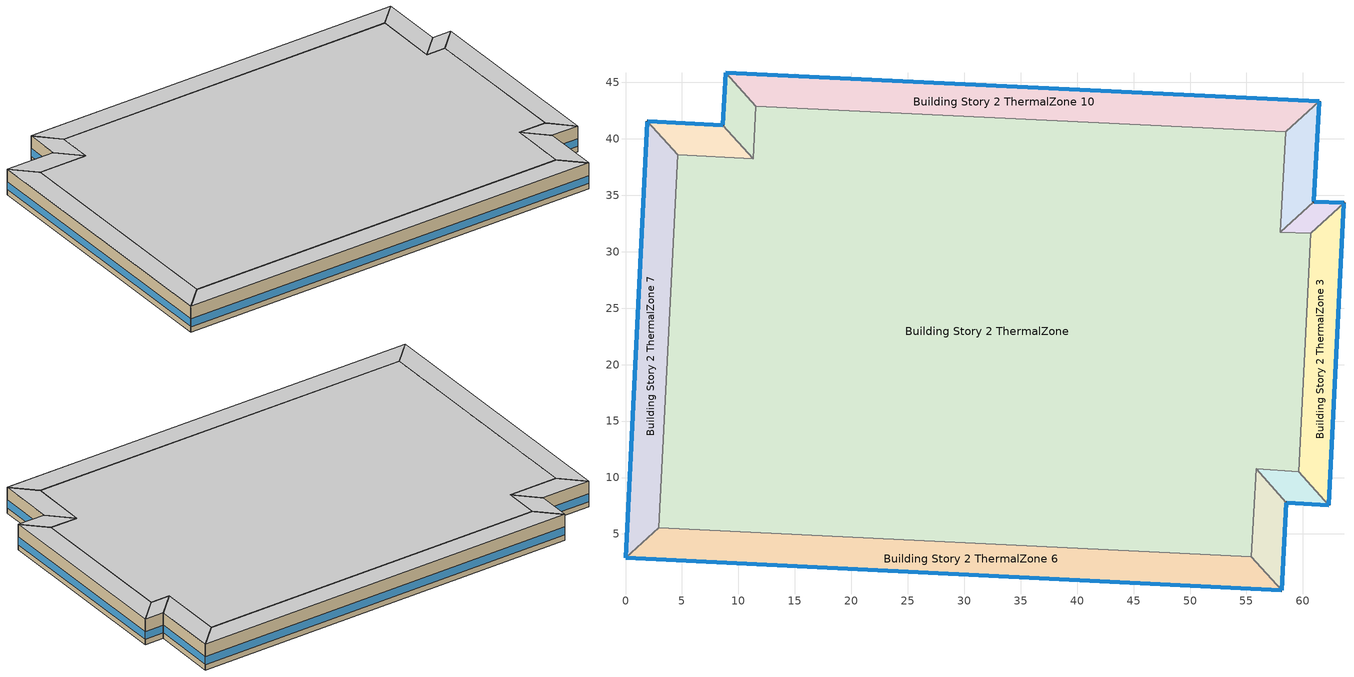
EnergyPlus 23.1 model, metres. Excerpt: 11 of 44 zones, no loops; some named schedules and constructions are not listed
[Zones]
Building Story 2 ThermalZone
 floor adiabatic (Typical Interior Ceiling): 58.49,40.64 58,31.74 60.68,31.62 59.63,10.53 55.87,10.76 55.43,2.97 2.97,5.57 4.61,38.57 11.3,38.23 11.56,42.9 z3.6
 wall adiabatic (Typical Interior Wall): 58,31.74 58.49,40.64 11.56,42.9 11.3,38.23 4.61,38.57 2.97,5.57 55.43,2.97 55.87,10.76 59.63,10.53 60.68,31.62 58,31.74 z3.6:7.2
 ceiling adiabatic (Typical Interior Floor): 11.56,42.9 11.3,38.23 4.61,38.57 2.97,5.57 55.43,2.97 55.87,10.76 59.63,10.53 60.68,31.62 58,31.74 58.49,40.64 z7.2
Building Story 2 ThermalZone 1
 floor adiabatic (Typical Interior Ceiling): 61.46,43.31 60.96,34.43 58,31.74 58.49,40.64 z3.6
 wall outside (Typical Insulated Steel Framed Exterior Wall R-12.99): 60.96,34.43 61.46,43.31 z3.6:7.2
 wall adiabatic (Typical Interior Wall): 61.46,43.31 58.49,40.64 58,31.74 60.96,34.43 z3.6:7.2
 window (U 0.55 SHGC 0.25): 60.96,34.45 61.46,43.29 z4.36:5.45
 ceiling adiabatic (Typical Interior Floor): 58.49,40.64 58,31.74 60.96,34.43 61.46,43.31 z7.2
Building Story 2 ThermalZone 10
 floor adiabatic (Typical Interior Floor): 8.88,45.87 61.46,43.31 58.49,40.64 11.56,42.9 z3.6
 wall outside (Typical Insulated Steel Framed Exterior Wall R-12.99): 61.46,43.31 8.88,45.87 z3.6:7.2
 wall adiabatic (Typical Interior Wall): 8.88,45.87 11.56,42.9 58.49,40.64 61.46,43.31 z3.6:7.2
 window (U 0.55 SHGC 0.25): 61.44,43.31 8.9,45.87 z4.36:5.44
 ceiling adiabatic (Typical Interior Ceiling): 11.56,42.9 58.49,40.64 61.46,43.31 8.88,45.87 z7.2
Building Story 2 ThermalZone 2
 floor adiabatic (Typical Interior Ceiling): 60.96,34.43 63.64,34.32 60.68,31.62 58,31.74 z3.6
 wall outside (Typical Insulated Steel Framed Exterior Wall R-12.99): 63.64,34.32 60.96,34.43 z3.6:7.2
 wall adiabatic (Typical Interior Wall): 60.96,34.43 58,31.74 60.68,31.62 63.64,34.32 z3.6:7.2
 window (U 0.55 SHGC 0.25): 63.61,34.32 60.98,34.43 z4.36:5.46
 ceiling adiabatic (Typical Interior Floor): 58,31.74 60.68,31.62 63.64,34.32 60.96,34.43 z7.2
Building Story 2 ThermalZone 3
 floor adiabatic (Typical Interior Ceiling): 63.64,34.32 62.3,7.55 59.63,10.53 60.68,31.62 z3.6
 wall outside (Typical Insulated Steel Framed Exterior Wall R-12.99): 62.3,7.55 63.64,34.32 z3.6:7.2
 wall adiabatic (Typical Interior Wall): 63.64,34.32 60.68,31.62 59.63,10.53 62.3,7.55 z3.6:7.2
 window (U 0.55 SHGC 0.25): 62.3,7.58 63.64,34.29 z4.36:5.44
 ceiling adiabatic (Typical Interior Ceiling): 60.68,31.62 59.63,10.53 62.3,7.55 63.64,34.32 z7.2
Building Story 2 ThermalZone 4
 floor adiabatic (Typical Interior Floor): 62.3,7.55 58.53,7.77 55.87,10.76 59.63,10.53 z3.6
 wall outside (Typical Insulated Steel Framed Exterior Wall R-12.99): 58.53,7.77 62.3,7.55 z3.6:7.2
 wall adiabatic (Typical Interior Wall): 62.3,7.55 59.63,10.53 55.87,10.76 58.53,7.77 z3.6:7.2
 window (U 0.55 SHGC 0.25): 58.56,7.77 62.27,7.55 z4.36:5.46
 ceiling adiabatic (Typical Interior Ceiling): 59.63,10.53 55.87,10.76 58.53,7.77 62.3,7.55 z7.2
Building Story 2 ThermalZone 5
 floor adiabatic (Typical Interior Floor): 58.53,7.77 58.11,0 55.43,2.97 55.87,10.76 z3.6
 wall outside (Typical Insulated Steel Framed Exterior Wall R-12.99): 58.11,0 58.53,7.77 z3.6:7.2
 wall adiabatic (Typical Interior Wall): 58.53,7.77 55.87,10.76 55.43,2.97 58.11,0 z3.6:7.2
 window (U 0.55 SHGC 0.25): 58.11,0.03 58.53,7.75 z4.36:5.45
 ceiling adiabatic (Typical Interior Ceiling): 55.87,10.76 55.43,2.97 58.11,0 58.53,7.77 z7.2
Building Story 2 ThermalZone 6
 floor adiabatic (Typical Interior Floor): 58.11,0 0,2.89 2.97,5.57 55.43,2.97 z3.6
 wall outside (Typical Insulated Steel Framed Exterior Wall R-12.99): 0,2.89 58.11,0 z3.6:7.2
 wall adiabatic (Typical Interior Wall): 58.11,0 55.43,2.97 2.97,5.57 0,2.89 z3.6:7.2
 window (U 0.55 SHGC 0.25): 0.03,2.89 58.09,0 z4.36:5.44
 ceiling adiabatic (Typical Interior Ceiling): 55.43,2.97 2.97,5.57 0,2.89 58.11,0 z7.2
Building Story 2 ThermalZone 7
 floor adiabatic (Typical Interior Floor): 0,2.89 1.93,41.54 4.61,38.57 2.97,5.57 z3.6
 wall outside (Typical Insulated Steel Framed Exterior Wall R-12.99): 1.93,41.54 0,2.89 z3.6:7.2
 wall adiabatic (Typical Interior Wall): 0,2.89 2.97,5.57 4.61,38.57 1.93,41.54 z3.6:7.2
 window (U 0.55 SHGC 0.25): 1.92,41.51 0,2.91 z4.36:5.44
 ceiling adiabatic (Typical Interior Ceiling): 2.97,5.57 4.61,38.57 1.93,41.54 0,2.89 z7.2
Building Story 2 ThermalZone 8
 floor adiabatic (Typical Interior Floor): 1.93,41.54 8.62,41.2 11.3,38.23 4.61,38.57 z3.6
 wall outside (Typical Insulated Steel Framed Exterior Wall R-12.99): 8.62,41.2 1.93,41.54 z3.6:7.2
 wall adiabatic (Typical Interior Wall): 1.93,41.54 4.61,38.57 11.3,38.23 8.62,41.2 z3.6:7.2
 window (U 0.55 SHGC 0.25): 8.6,41.2 1.95,41.54 z4.36:5.45
 ceiling adiabatic (Typical Interior Ceiling): 4.61,38.57 11.3,38.23 8.62,41.2 1.93,41.54 z7.2
Building Story 2 ThermalZone 9
 floor adiabatic (Typical Interior Floor): 8.62,41.2 8.88,45.87 11.56,42.9 11.3,38.23 z3.6
 wall outside (Typical Insulated Steel Framed Exterior Wall R-12.99): 8.88,45.87 8.62,41.2 z3.6:7.2
 wall adiabatic (Typical Interior Wall): 8.62,41.2 11.3,38.23 11.56,42.9 8.88,45.87 z3.6:7.2
 window (U 0.55 SHGC 0.25): 8.87,45.84 8.63,41.23 z4.36:5.45
 ceiling adiabatic (Typical Interior Ceiling): 11.3,38.23 11.56,42.9 8.88,45.87 8.62,41.2 z7.2
[Schedule:Week:Daily]
SchoolSecondary BLDG_LIGHT_MECHANICAL_SCH_2013 Week Rule - Jul5-Aug29: SchoolSecondary BLDG_LIGHT_MECHANICAL_SCH_2013 Wknd Day 1, SchoolSecondary BLDG_LIGHT_MECHANICAL_SCH_2013 Wkdy Day 1, SchoolSecondary BLDG_LIGHT_MECHANICAL_SCH_2013 Wkdy Day 1, SchoolSecondary BLDG_LIGHT_MECHANICAL_SCH_2013 Wkdy Day 1, SchoolSecondary BLDG_LIGHT_MECHANICAL_SCH_2013 Wkdy Day 1, SchoolSecondary BLDG_LIGHT_MECHANICAL_SCH_2013 Wkdy Day 1, SchoolSecondary BLDG_LIGHT_MECHANICAL_SCH_2013 Wknd Day 1, SchoolSecondary BLDG_LIGHT_MECHANICAL_SCH_2013 Default, SchoolSecondary BLDG_LIGHT_MECHANICAL_SCH_2013 Summer Design Day, SchoolSecondary BLDG_LIGHT_MECHANICAL_SCH_2013 Winter Design Day, SchoolSecondary BLDG_LIGHT_MECHANICAL_SCH_2013 Default, SchoolSecondary BLDG_LIGHT_MECHANICAL_SCH_2013 Default
SchoolSecondary BLDG_LIGHT_MECHANICAL_SCH_2013 Week Rule - Aug30-Sep5: SchoolSecondary BLDG_LIGHT_MECHANICAL_SCH_2013 Wknd Day 1, SchoolSecondary BLDG_LIGHT_MECHANICAL_SCH_2013 Wkdy Day 1, SchoolSecondary BLDG_LIGHT_MECHANICAL_SCH_2013 Wkdy Day 2, SchoolSecondary BLDG_LIGHT_MECHANICAL_SCH_2013 Wkdy Day 2, SchoolSecondary BLDG_LIGHT_MECHANICAL_SCH_2013 Wkdy Day 2, SchoolSecondary BLDG_LIGHT_MECHANICAL_SCH_2013 Wkdy Day 2, SchoolSecondary BLDG_LIGHT_MECHANICAL_SCH_2013 Default, SchoolSecondary BLDG_LIGHT_MECHANICAL_SCH_2013 Default, SchoolSecondary BLDG_LIGHT_MECHANICAL_SCH_2013 Summer Design Day, SchoolSecondary BLDG_LIGHT_MECHANICAL_SCH_2013 Winter Design Day, SchoolSecondary BLDG_LIGHT_MECHANICAL_SCH_2013 Default, SchoolSecondary BLDG_LIGHT_MECHANICAL_SCH_2013 Default
SchoolSecondary BLDG_LIGHT_MECHANICAL_SCH_2013 Week Rule - Sep6-Dec31: SchoolSecondary BLDG_LIGHT_MECHANICAL_SCH_2013 Default, SchoolSecondary BLDG_LIGHT_MECHANICAL_SCH_2013 Wkdy Day 2, SchoolSecondary BLDG_LIGHT_MECHANICAL_SCH_2013 Wkdy Day 2, SchoolSecondary BLDG_LIGHT_MECHANICAL_SCH_2013 Wkdy Day 2, SchoolSecondary BLDG_LIGHT_MECHANICAL_SCH_2013 Wkdy Day 2, SchoolSecondary BLDG_LIGHT_MECHANICAL_SCH_2013 Wkdy Day 2, SchoolSecondary BLDG_LIGHT_MECHANICAL_SCH_2013 Default, SchoolSecondary BLDG_LIGHT_MECHANICAL_SCH_2013 Default, SchoolSecondary BLDG_LIGHT_MECHANICAL_SCH_2013 Summer Design Day, SchoolSecondary BLDG_LIGHT_MECHANICAL_SCH_2013 Winter Design Day, SchoolSecondary BLDG_LIGHT_MECHANICAL_SCH_2013 Default, SchoolSecondary BLDG_LIGHT_MECHANICAL_SCH_2013 Default
SchoolSecondary BLDG_LIGHT_OFFICE_SCH_2013 Week Rule - Jan1-Jan3: SchoolSecondary BLDG_LIGHT_OFFICE_SCH_2013 Wkdy Day, SchoolSecondary BLDG_LIGHT_OFFICE_SCH_2013 Wkdy Day, SchoolSecondary BLDG_LIGHT_OFFICE_SCH_2013 Wkdy Day, SchoolSecondary BLDG_LIGHT_OFFICE_SCH_2013 Wkdy Day, SchoolSecondary BLDG_LIGHT_OFFICE_SCH_2013 Wkdy Day, SchoolSecondary BLDG_LIGHT_OFFICE_SCH_2013 Wkdy Day, SchoolSecondary BLDG_LIGHT_OFFICE_SCH_2013 Wknd Day, SchoolSecondary BLDG_LIGHT_OFFICE_SCH_2013 Default, SchoolSecondary BLDG_LIGHT_OFFICE_SCH_2013 Summer Design Day, SchoolSecondary BLDG_LIGHT_OFFICE_SCH_2013 Winter Design Day, SchoolSecondary BLDG_LIGHT_OFFICE_SCH_2013 Default, SchoolSecondary BLDG_LIGHT_OFFICE_SCH_2013 Default
SchoolSecondary BLDG_LIGHT_OFFICE_SCH_2013 Week Rule - Jan4-Jun27: SchoolSecondary BLDG_LIGHT_OFFICE_SCH_2013 Wknd Day, SchoolSecondary BLDG_LIGHT_OFFICE_SCH_2013 Wkdy Day, SchoolSecondary BLDG_LIGHT_OFFICE_SCH_2013 Wkdy Day, SchoolSecondary BLDG_LIGHT_OFFICE_SCH_2013 Wkdy Day, SchoolSecondary BLDG_LIGHT_OFFICE_SCH_2013 Wkdy Day, SchoolSecondary BLDG_LIGHT_OFFICE_SCH_2013 Wkdy Day, SchoolSecondary BLDG_LIGHT_OFFICE_SCH_2013 Wknd Day, SchoolSecondary BLDG_LIGHT_OFFICE_SCH_2013 Default, SchoolSecondary BLDG_LIGHT_OFFICE_SCH_2013 Summer Design Day, SchoolSecondary BLDG_LIGHT_OFFICE_SCH_2013 Winter Design Day, SchoolSecondary BLDG_LIGHT_OFFICE_SCH_2013 Default, SchoolSecondary BLDG_LIGHT_OFFICE_SCH_2013 Default
SchoolSecondary BLDG_LIGHT_OFFICE_SCH_2013 Week Rule - Jun28-Jul4: SchoolSecondary BLDG_LIGHT_OFFICE_SCH_2013 Wknd Day, SchoolSecondary BLDG_LIGHT_OFFICE_SCH_2013 Wkdy Day, SchoolSecondary BLDG_LIGHT_OFFICE_SCH_2013 Wkdy Day, SchoolSecondary BLDG_LIGHT_OFFICE_SCH_2013 Wkdy Day 1, SchoolSecondary BLDG_LIGHT_OFFICE_SCH_2013 Wkdy Day 1, SchoolSecondary BLDG_LIGHT_OFFICE_SCH_2013 Wkdy Day 1, SchoolSecondary BLDG_LIGHT_OFFICE_SCH_2013 Wknd Day 1, SchoolSecondary BLDG_LIGHT_OFFICE_SCH_2013 Default, SchoolSecondary BLDG_LIGHT_OFFICE_SCH_2013 Summer Design Day, SchoolSecondary BLDG_LIGHT_OFFICE_SCH_2013 Winter Design Day, SchoolSecondary BLDG_LIGHT_OFFICE_SCH_2013 Default, SchoolSecondary BLDG_LIGHT_OFFICE_SCH_2013 Default
SchoolSecondary BLDG_LIGHT_OFFICE_SCH_2013 Week Rule - Jul5-Aug29: SchoolSecondary BLDG_LIGHT_OFFICE_SCH_2013 Wknd Day 1, SchoolSecondary BLDG_LIGHT_OFFICE_SCH_2013 Wkdy Day 1, SchoolSecondary BLDG_LIGHT_OFFICE_SCH_2013 Wkdy Day 1, SchoolSecondary BLDG_LIGHT_OFFICE_SCH_2013 Wkdy Day 1, SchoolSecondary BLDG_LIGHT_OFFICE_SCH_2013 Wkdy Day 1, SchoolSecondary BLDG_LIGHT_OFFICE_SCH_2013 Wkdy Day 1, SchoolSecondary BLDG_LIGHT_OFFICE_SCH_2013 Wknd Day 1, SchoolSecondary BLDG_LIGHT_OFFICE_SCH_2013 Default, SchoolSecondary BLDG_LIGHT_OFFICE_SCH_2013 Summer Design Day, SchoolSecondary BLDG_LIGHT_OFFICE_SCH_2013 Winter Design Day, SchoolSecondary BLDG_LIGHT_OFFICE_SCH_2013 Default, SchoolSecondary BLDG_LIGHT_OFFICE_SCH_2013 Default
SchoolSecondary BLDG_LIGHT_OFFICE_SCH_2013 Week Rule - Aug30-Sep5: SchoolSecondary BLDG_LIGHT_OFFICE_SCH_2013 Wknd Day 1, SchoolSecondary BLDG_LIGHT_OFFICE_SCH_2013 Wkdy Day 1, SchoolSecondary BLDG_LIGHT_OFFICE_SCH_2013 Wkdy Day 2, SchoolSecondary BLDG_LIGHT_OFFICE_SCH_2013 Wkdy Day 2, SchoolSecondary BLDG_LIGHT_OFFICE_SCH_2013 Wkdy Day 2, SchoolSecondary BLDG_LIGHT_OFFICE_SCH_2013 Wkdy Day 2, SchoolSecondary BLDG_LIGHT_OFFICE_SCH_2013 Default, SchoolSecondary BLDG_LIGHT_OFFICE_SCH_2013 Default, SchoolSecondary BLDG_LIGHT_OFFICE_SCH_2013 Summer Design Day, SchoolSecondary BLDG_LIGHT_OFFICE_SCH_2013 Winter Design Day, SchoolSecondary BLDG_LIGHT_OFFICE_SCH_2013 Default, SchoolSecondary BLDG_LIGHT_OFFICE_SCH_2013 Default
SchoolSecondary BLDG_LIGHT_OFFICE_SCH_2013 Week Rule - Sep6-Dec31: SchoolSecondary BLDG_LIGHT_OFFICE_SCH_2013 Default, SchoolSecondary BLDG_LIGHT_OFFICE_SCH_2013 Wkdy Day 2, SchoolSecondary BLDG_LIGHT_OFFICE_SCH_2013 Wkdy Day 2, SchoolSecondary BLDG_LIGHT_OFFICE_SCH_2013 Wkdy Day 2, SchoolSecondary BLDG_LIGHT_OFFICE_SCH_2013 Wkdy Day 2, SchoolSecondary BLDG_LIGHT_OFFICE_SCH_2013 Wkdy Day 2, SchoolSecondary BLDG_LIGHT_OFFICE_SCH_2013 Default, SchoolSecondary BLDG_LIGHT_OFFICE_SCH_2013 Default, SchoolSecondary BLDG_LIGHT_OFFICE_SCH_2013 Summer Design Day, SchoolSecondary BLDG_LIGHT_OFFICE_SCH_2013 Winter Design Day, SchoolSecondary BLDG_LIGHT_OFFICE_SCH_2013 Default, SchoolSecondary BLDG_LIGHT_OFFICE_SCH_2013 Default
SchoolSecondary BLDG_LIGHT_BATH_SCH_2013 Week Rule - Jan1-Jan3: SchoolSecondary BLDG_LIGHT_BATH_SCH_2013 Wkdy Day, SchoolSecondary BLDG_LIGHT_BATH_SCH_2013 Wkdy Day, SchoolSecondary BLDG_LIGHT_BATH_SCH_2013 Wkdy Day, SchoolSecondary BLDG_LIGHT_BATH_SCH_2013 Wkdy Day, SchoolSecondary BLDG_LIGHT_BATH_SCH_2013 Wkdy Day, SchoolSecondary BLDG_LIGHT_BATH_SCH_2013 Wkdy Day, SchoolSecondary BLDG_LIGHT_BATH_SCH_2013 Wknd Day, SchoolSecondary BLDG_LIGHT_BATH_SCH_2013 Default, SchoolSecondary BLDG_LIGHT_BATH_SCH_2013 Summer Design Day, SchoolSecondary BLDG_LIGHT_BATH_SCH_2013 Winter Design Day, SchoolSecondary BLDG_LIGHT_BATH_SCH_2013 Default, SchoolSecondary BLDG_LIGHT_BATH_SCH_2013 Default
SchoolSecondary BLDG_LIGHT_BATH_SCH_2013 Week Rule - Jan4-Jun27: SchoolSecondary BLDG_LIGHT_BATH_SCH_2013 Wknd Day, SchoolSecondary BLDG_LIGHT_BATH_SCH_2013 Wkdy Day, SchoolSecondary BLDG_LIGHT_BATH_SCH_2013 Wkdy Day, SchoolSecondary BLDG_LIGHT_BATH_SCH_2013 Wkdy Day, SchoolSecondary BLDG_LIGHT_BATH_SCH_2013 Wkdy Day, SchoolSecondary BLDG_LIGHT_BATH_SCH_2013 Wkdy Day, SchoolSecondary BLDG_LIGHT_BATH_SCH_2013 Wknd Day, SchoolSecondary BLDG_LIGHT_BATH_SCH_2013 Default, SchoolSecondary BLDG_LIGHT_BATH_SCH_2013 Summer Design Day, SchoolSecondary BLDG_LIGHT_BATH_SCH_2013 Winter Design Day, SchoolSecondary BLDG_LIGHT_BATH_SCH_2013 Default, SchoolSecondary BLDG_LIGHT_BATH_SCH_2013 Default
SchoolSecondary BLDG_LIGHT_BATH_SCH_2013 Week Rule - Jun28-Jul4: SchoolSecondary BLDG_LIGHT_BATH_SCH_2013 Wknd Day, SchoolSecondary BLDG_LIGHT_BATH_SCH_2013 Wkdy Day, SchoolSecondary BLDG_LIGHT_BATH_SCH_2013 Wkdy Day, SchoolSecondary BLDG_LIGHT_BATH_SCH_2013 Wkdy Day 1, SchoolSecondary BLDG_LIGHT_BATH_SCH_2013 Wkdy Day 1, SchoolSecondary BLDG_LIGHT_BATH_SCH_2013 Wkdy Day 1, SchoolSecondary BLDG_LIGHT_BATH_SCH_2013 Wknd Day 1, SchoolSecondary BLDG_LIGHT_BATH_SCH_2013 Default, SchoolSecondary BLDG_LIGHT_BATH_SCH_2013 Summer Design Day, SchoolSecondary BLDG_LIGHT_BATH_SCH_2013 Winter Design Day, SchoolSecondary BLDG_LIGHT_BATH_SCH_2013 Default, SchoolSecondary BLDG_LIGHT_BATH_SCH_2013 Default
SchoolSecondary BLDG_LIGHT_BATH_SCH_2013 Week Rule - Jul5-Aug29: SchoolSecondary BLDG_LIGHT_BATH_SCH_2013 Wknd Day 1, SchoolSecondary BLDG_LIGHT_BATH_SCH_2013 Wkdy Day 1, SchoolSecondary BLDG_LIGHT_BATH_SCH_2013 Wkdy Day 1, SchoolSecondary BLDG_LIGHT_BATH_SCH_2013 Wkdy Day 1, SchoolSecondary BLDG_LIGHT_BATH_SCH_2013 Wkdy Day 1, SchoolSecondary BLDG_LIGHT_BATH_SCH_2013 Wkdy Day 1, SchoolSecondary BLDG_LIGHT_BATH_SCH_2013 Wknd Day 1, SchoolSecondary BLDG_LIGHT_BATH_SCH_2013 Default, SchoolSecondary BLDG_LIGHT_BATH_SCH_2013 Summer Design Day, SchoolSecondary BLDG_LIGHT_BATH_SCH_2013 Winter Design Day, SchoolSecondary BLDG_LIGHT_BATH_SCH_2013 Default, SchoolSecondary BLDG_LIGHT_BATH_SCH_2013 Default
SchoolSecondary BLDG_LIGHT_BATH_SCH_2013 Week Rule - Aug30-Sep5: SchoolSecondary BLDG_LIGHT_BATH_SCH_2013 Wknd Day 1, SchoolSecondary BLDG_LIGHT_BATH_SCH_2013 Wkdy Day 1, SchoolSecondary BLDG_LIGHT_BATH_SCH_2013 Wkdy Day 2, SchoolSecondary BLDG_LIGHT_BATH_SCH_2013 Wkdy Day 2, SchoolSecondary BLDG_LIGHT_BATH_SCH_2013 Wkdy Day 2, SchoolSecondary BLDG_LIGHT_BATH_SCH_2013 Wkdy Day 2, SchoolSecondary BLDG_LIGHT_BATH_SCH_2013 Default, SchoolSecondary BLDG_LIGHT_BATH_SCH_2013 Default, SchoolSecondary BLDG_LIGHT_BATH_SCH_2013 Summer Design Day, SchoolSecondary BLDG_LIGHT_BATH_SCH_2013 Winter Design Day, SchoolSecondary BLDG_LIGHT_BATH_SCH_2013 Default, SchoolSecondary BLDG_LIGHT_BATH_SCH_2013 Default
SchoolSecondary BLDG_LIGHT_BATH_SCH_2013 Week Rule - Sep6-Dec31: SchoolSecondary BLDG_LIGHT_BATH_SCH_2013 Default, SchoolSecondary BLDG_LIGHT_BATH_SCH_2013 Wkdy Day 2, SchoolSecondary BLDG_LIGHT_BATH_SCH_2013 Wkdy Day 2, SchoolSecondary BLDG_LIGHT_BATH_SCH_2013 Wkdy Day 2, SchoolSecondary BLDG_LIGHT_BATH_SCH_2013 Wkdy Day 2, SchoolSecondary BLDG_LIGHT_BATH_SCH_2013 Wkdy Day 2, SchoolSecondary BLDG_LIGHT_BATH_SCH_2013 Default, SchoolSecondary BLDG_LIGHT_BATH_SCH_2013 Default, SchoolSecondary BLDG_LIGHT_BATH_SCH_2013 Summer Design Day, SchoolSecondary BLDG_LIGHT_BATH_SCH_2013 Winter Design Day, SchoolSecondary BLDG_LIGHT_BATH_SCH_2013 Default, SchoolSecondary BLDG_LIGHT_BATH_SCH_2013 Default
SchoolSecondary BLDG_OCC_SCH_Auditorium Week Rule - Jan1-Jan3: SchoolSecondary BLDG_OCC_SCH_Auditorium Wkdy|SmrDsn Day, SchoolSecondary BLDG_OCC_SCH_Auditorium Wkdy|SmrDsn Day, SchoolSecondary BLDG_OCC_SCH_Auditorium Wkdy|SmrDsn Day, SchoolSecondary BLDG_OCC_SCH_Auditorium Wkdy|SmrDsn Day, SchoolSecondary BLDG_OCC_SCH_Auditorium Wkdy|SmrDsn Day, SchoolSecondary BLDG_OCC_SCH_Auditorium Wkdy|SmrDsn Day, SchoolSecondary BLDG_OCC_SCH_Auditorium Wknd Day, SchoolSecondary BLDG_OCC_SCH_Auditorium Default, SchoolSecondary BLDG_OCC_SCH_Auditorium Summer Design Day, SchoolSecondary BLDG_OCC_SCH_Auditorium Winter Design Day, SchoolSecondary BLDG_OCC_SCH_Auditorium Default, SchoolSecondary BLDG_OCC_SCH_Auditorium Default
SchoolSecondary BLDG_OCC_SCH_Auditorium Week Rule - Jan4-Jun27: SchoolSecondary BLDG_OCC_SCH_Auditorium Wknd Day, SchoolSecondary BLDG_OCC_SCH_Auditorium Wkdy|SmrDsn Day, SchoolSecondary BLDG_OCC_SCH_Auditorium Wkdy|SmrDsn Day, SchoolSecondary BLDG_OCC_SCH_Auditorium Wkdy|SmrDsn Day, SchoolSecondary BLDG_OCC_SCH_Auditorium Wkdy|SmrDsn Day, SchoolSecondary BLDG_OCC_SCH_Auditorium Wkdy|SmrDsn Day, SchoolSecondary BLDG_OCC_SCH_Auditorium Wknd Day, SchoolSecondary BLDG_OCC_SCH_Auditorium Default, SchoolSecondary BLDG_OCC_SCH_Auditorium Summer Design Day, SchoolSecondary BLDG_OCC_SCH_Auditorium Winter Design Day, SchoolSecondary BLDG_OCC_SCH_Auditorium Default, SchoolSecondary BLDG_OCC_SCH_Auditorium Default
SchoolSecondary BLDG_OCC_SCH_Auditorium Week Rule - Jun28-Jul4: SchoolSecondary BLDG_OCC_SCH_Auditorium Wknd Day, SchoolSecondary BLDG_OCC_SCH_Auditorium Wkdy|SmrDsn Day, SchoolSecondary BLDG_OCC_SCH_Auditorium Wkdy|SmrDsn Day, SchoolSecondary BLDG_OCC_SCH_Auditorium Wkdy|SmrDsn Day 1, SchoolSecondary BLDG_OCC_SCH_Auditorium Wkdy|SmrDsn Day 1, SchoolSecondary BLDG_OCC_SCH_Auditorium Wkdy|SmrDsn Day 1, SchoolSecondary BLDG_OCC_SCH_Auditorium Wknd Day 1, SchoolSecondary BLDG_OCC_SCH_Auditorium Default, SchoolSecondary BLDG_OCC_SCH_Auditorium Summer Design Day, SchoolSecondary BLDG_OCC_SCH_Auditorium Winter Design Day, SchoolSecondary BLDG_OCC_SCH_Auditorium Default, SchoolSecondary BLDG_OCC_SCH_Auditorium Default
SchoolSecondary BLDG_OCC_SCH_Auditorium Week Rule - Jul5-Aug29: SchoolSecondary BLDG_OCC_SCH_Auditorium Wknd Day 1, SchoolSecondary BLDG_OCC_SCH_Auditorium Wkdy|SmrDsn Day 1, SchoolSecondary BLDG_OCC_SCH_Auditorium Wkdy|SmrDsn Day 1, SchoolSecondary BLDG_OCC_SCH_Auditorium Wkdy|SmrDsn Day 1, SchoolSecondary BLDG_OCC_SCH_Auditorium Wkdy|SmrDsn Day 1, SchoolSecondary BLDG_OCC_SCH_Auditorium Wkdy|SmrDsn Day 1, SchoolSecondary BLDG_OCC_SCH_Auditorium Wknd Day 1, SchoolSecondary BLDG_OCC_SCH_Auditorium Default, SchoolSecondary BLDG_OCC_SCH_Auditorium Summer Design Day, SchoolSecondary BLDG_OCC_SCH_Auditorium Winter Design Day, SchoolSecondary BLDG_OCC_SCH_Auditorium Default, SchoolSecondary BLDG_OCC_SCH_Auditorium Default
SchoolSecondary BLDG_OCC_SCH_Auditorium Week Rule - Aug30-Sep5: SchoolSecondary BLDG_OCC_SCH_Auditorium Wknd Day 1, SchoolSecondary BLDG_OCC_SCH_Auditorium Wkdy|SmrDsn Day 1, SchoolSecondary BLDG_OCC_SCH_Auditorium Wkdy|SmrDsn Day 2, SchoolSecondary BLDG_OCC_SCH_Auditorium Wkdy|SmrDsn Day 2, SchoolSecondary BLDG_OCC_SCH_Auditorium Wkdy|SmrDsn Day 2, SchoolSecondary BLDG_OCC_SCH_Auditorium Wkdy|SmrDsn Day 2, SchoolSecondary BLDG_OCC_SCH_Auditorium Default, SchoolSecondary BLDG_OCC_SCH_Auditorium Default, SchoolSecondary BLDG_OCC_SCH_Auditorium Summer Design Day, SchoolSecondary BLDG_OCC_SCH_Auditorium Winter Design Day, SchoolSecondary BLDG_OCC_SCH_Auditorium Default, SchoolSecondary BLDG_OCC_SCH_Auditorium Default
SchoolSecondary BLDG_OCC_SCH_Auditorium Week Rule - Sep6-Dec31: SchoolSecondary BLDG_OCC_SCH_Auditorium Default, SchoolSecondary BLDG_OCC_SCH_Auditorium Wkdy|SmrDsn Day 2, SchoolSecondary BLDG_OCC_SCH_Auditorium Wkdy|SmrDsn Day 2, SchoolSecondary BLDG_OCC_SCH_Auditorium Wkdy|SmrDsn Day 2, SchoolSecondary BLDG_OCC_SCH_Auditorium Wkdy|SmrDsn Day 2, SchoolSecondary BLDG_OCC_SCH_Auditorium Wkdy|SmrDsn Day 2, SchoolSecondary BLDG_OCC_SCH_Auditorium Default, SchoolSecondary BLDG_OCC_SCH_Auditorium Default, SchoolSecondary BLDG_OCC_SCH_Auditorium Summer Design Day, SchoolSecondary BLDG_OCC_SCH_Auditorium Winter Design Day, SchoolSecondary BLDG_OCC_SCH_Auditorium Default, SchoolSecondary BLDG_OCC_SCH_Auditorium Default
SchoolSecondary BLDG_OCC_SCH_Cafeteria Week Rule - Jan1-Jan3: SchoolSecondary BLDG_OCC_SCH_Cafeteria Wkdy|SmrDsn Day, SchoolSecondary BLDG_OCC_SCH_Cafeteria Wkdy|SmrDsn Day, SchoolSecondary BLDG_OCC_SCH_Cafeteria Wkdy|SmrDsn Day, SchoolSecondary BLDG_OCC_SCH_Cafeteria Wkdy|SmrDsn Day, SchoolSecondary BLDG_OCC_SCH_Cafeteria Wkdy|SmrDsn Day, SchoolSecondary BLDG_OCC_SCH_Cafeteria Wkdy|SmrDsn Day, SchoolSecondary BLDG_OCC_SCH_Cafeteria Wknd Day, SchoolSecondary BLDG_OCC_SCH_Cafeteria Default, SchoolSecondary BLDG_OCC_SCH_Cafeteria Summer Design Day, SchoolSecondary BLDG_OCC_SCH_Cafeteria Winter Design Day, SchoolSecondary BLDG_OCC_SCH_Cafeteria Default, SchoolSecondary BLDG_OCC_SCH_Cafeteria Default
SchoolSecondary BLDG_OCC_SCH_Cafeteria Week Rule - Jan4-Jun27: SchoolSecondary BLDG_OCC_SCH_Cafeteria Wknd Day, SchoolSecondary BLDG_OCC_SCH_Cafeteria Wkdy|SmrDsn Day, SchoolSecondary BLDG_OCC_SCH_Cafeteria Wkdy|SmrDsn Day, SchoolSecondary BLDG_OCC_SCH_Cafeteria Wkdy|SmrDsn Day, SchoolSecondary BLDG_OCC_SCH_Cafeteria Wkdy|SmrDsn Day, SchoolSecondary BLDG_OCC_SCH_Cafeteria Wkdy|SmrDsn Day, SchoolSecondary BLDG_OCC_SCH_Cafeteria Wknd Day, SchoolSecondary BLDG_OCC_SCH_Cafeteria Default, SchoolSecondary BLDG_OCC_SCH_Cafeteria Summer Design Day, SchoolSecondary BLDG_OCC_SCH_Cafeteria Winter Design Day, SchoolSecondary BLDG_OCC_SCH_Cafeteria Default, SchoolSecondary BLDG_OCC_SCH_Cafeteria Default
SchoolSecondary BLDG_OCC_SCH_Cafeteria Week Rule - Jun28-Jul4: SchoolSecondary BLDG_OCC_SCH_Cafeteria Wknd Day, SchoolSecondary BLDG_OCC_SCH_Cafeteria Wkdy|SmrDsn Day, SchoolSecondary BLDG_OCC_SCH_Cafeteria Wkdy|SmrDsn Day, SchoolSecondary BLDG_OCC_SCH_Cafeteria Wkdy|SmrDsn Day 1, SchoolSecondary BLDG_OCC_SCH_Cafeteria Wkdy|SmrDsn Day 1, SchoolSecondary BLDG_OCC_SCH_Cafeteria Wkdy|SmrDsn Day 1, SchoolSecondary BLDG_OCC_SCH_Cafeteria Wknd Day 1, SchoolSecondary BLDG_OCC_SCH_Cafeteria Default, SchoolSecondary BLDG_OCC_SCH_Cafeteria Summer Design Day, SchoolSecondary BLDG_OCC_SCH_Cafeteria Winter Design Day, SchoolSecondary BLDG_OCC_SCH_Cafeteria Default, SchoolSecondary BLDG_OCC_SCH_Cafeteria Default
SchoolSecondary BLDG_OCC_SCH_Cafeteria Week Rule - Jul5-Aug29: SchoolSecondary BLDG_OCC_SCH_Cafeteria Wknd Day 1, SchoolSecondary BLDG_OCC_SCH_Cafeteria Wkdy|SmrDsn Day 1, SchoolSecondary BLDG_OCC_SCH_Cafeteria Wkdy|SmrDsn Day 1, SchoolSecondary BLDG_OCC_SCH_Cafeteria Wkdy|SmrDsn Day 1, SchoolSecondary BLDG_OCC_SCH_Cafeteria Wkdy|SmrDsn Day 1, SchoolSecondary BLDG_OCC_SCH_Cafeteria Wkdy|SmrDsn Day 1, SchoolSecondary BLDG_OCC_SCH_Cafeteria Wknd Day 1, SchoolSecondary BLDG_OCC_SCH_Cafeteria Default, SchoolSecondary BLDG_OCC_SCH_Cafeteria Summer Design Day, SchoolSecondary BLDG_OCC_SCH_Cafeteria Winter Design Day, SchoolSecondary BLDG_OCC_SCH_Cafeteria Default, SchoolSecondary BLDG_OCC_SCH_Cafeteria Default
SchoolSecondary BLDG_OCC_SCH_Cafeteria Week Rule - Aug30-Sep5: SchoolSecondary BLDG_OCC_SCH_Cafeteria Wknd Day 1, SchoolSecondary BLDG_OCC_SCH_Cafeteria Wkdy|SmrDsn Day 1, SchoolSecondary BLDG_OCC_SCH_Cafeteria Wkdy|SmrDsn Day 2, SchoolSecondary BLDG_OCC_SCH_Cafeteria Wkdy|SmrDsn Day 2, SchoolSecondary BLDG_OCC_SCH_Cafeteria Wkdy|SmrDsn Day 2, SchoolSecondary BLDG_OCC_SCH_Cafeteria Wkdy|SmrDsn Day 2, SchoolSecondary BLDG_OCC_SCH_Cafeteria Default, SchoolSecondary BLDG_OCC_SCH_Cafeteria Default, SchoolSecondary BLDG_OCC_SCH_Cafeteria Summer Design Day, SchoolSecondary BLDG_OCC_SCH_Cafeteria Winter Design Day, SchoolSecondary BLDG_OCC_SCH_Cafeteria Default, SchoolSecondary BLDG_OCC_SCH_Cafeteria Default
SchoolSecondary BLDG_OCC_SCH_Cafeteria Week Rule - Sep6-Dec31: SchoolSecondary BLDG_OCC_SCH_Cafeteria Default, SchoolSecondary BLDG_OCC_SCH_Cafeteria Wkdy|SmrDsn Day 2, SchoolSecondary BLDG_OCC_SCH_Cafeteria Wkdy|SmrDsn Day 2, SchoolSecondary BLDG_OCC_SCH_Cafeteria Wkdy|SmrDsn Day 2, SchoolSecondary BLDG_OCC_SCH_Cafeteria Wkdy|SmrDsn Day 2, SchoolSecondary BLDG_OCC_SCH_Cafeteria Wkdy|SmrDsn Day 2, SchoolSecondary BLDG_OCC_SCH_Cafeteria Default, SchoolSecondary BLDG_OCC_SCH_Cafeteria Default, SchoolSecondary BLDG_OCC_SCH_Cafeteria Summer Design Day, SchoolSecondary BLDG_OCC_SCH_Cafeteria Winter Design Day, SchoolSecondary BLDG_OCC_SCH_Cafeteria Default, SchoolSecondary BLDG_OCC_SCH_Cafeteria Default
SchoolSecondary BLDG_OCC_SCH_Extend Week Rule - Jan1-Jan3: SchoolSecondary BLDG_OCC_SCH_Extend Wkdy|SmrDsn Day, SchoolSecondary BLDG_OCC_SCH_Extend Wkdy|SmrDsn Day, SchoolSecondary BLDG_OCC_SCH_Extend Wkdy|SmrDsn Day, SchoolSecondary BLDG_OCC_SCH_Extend Wkdy|SmrDsn Day, SchoolSecondary BLDG_OCC_SCH_Extend Wkdy|SmrDsn Day, SchoolSecondary BLDG_OCC_SCH_Extend Wkdy|SmrDsn Day, SchoolSecondary BLDG_OCC_SCH_Extend Wknd Day, SchoolSecondary BLDG_OCC_SCH_Extend Default, SchoolSecondary BLDG_OCC_SCH_Extend Summer Design Day, SchoolSecondary BLDG_OCC_SCH_Extend Winter Design Day, SchoolSecondary BLDG_OCC_SCH_Extend Default, SchoolSecondary BLDG_OCC_SCH_Extend Default
SchoolSecondary BLDG_OCC_SCH_Extend Week Rule - Jan4-Jun27: SchoolSecondary BLDG_OCC_SCH_Extend Wknd Day, SchoolSecondary BLDG_OCC_SCH_Extend Wkdy|SmrDsn Day, SchoolSecondary BLDG_OCC_SCH_Extend Wkdy|SmrDsn Day, SchoolSecondary BLDG_OCC_SCH_Extend Wkdy|SmrDsn Day, SchoolSecondary BLDG_OCC_SCH_Extend Wkdy|SmrDsn Day, SchoolSecondary BLDG_OCC_SCH_Extend Wkdy|SmrDsn Day, SchoolSecondary BLDG_OCC_SCH_Extend Wknd Day, SchoolSecondary BLDG_OCC_SCH_Extend Default, SchoolSecondary BLDG_OCC_SCH_Extend Summer Design Day, SchoolSecondary BLDG_OCC_SCH_Extend Winter Design Day, SchoolSecondary BLDG_OCC_SCH_Extend Default, SchoolSecondary BLDG_OCC_SCH_Extend Default
SchoolSecondary BLDG_OCC_SCH_Extend Week Rule - Jun28-Jul4: SchoolSecondary BLDG_OCC_SCH_Extend Wknd Day, SchoolSecondary BLDG_OCC_SCH_Extend Wkdy|SmrDsn Day, SchoolSecondary BLDG_OCC_SCH_Extend Wkdy|SmrDsn Day, SchoolSecondary BLDG_OCC_SCH_Extend Wkdy|SmrDsn Day 1, SchoolSecondary BLDG_OCC_SCH_Extend Wkdy|SmrDsn Day 1, SchoolSecondary BLDG_OCC_SCH_Extend Wkdy|SmrDsn Day 1, SchoolSecondary BLDG_OCC_SCH_Extend Wknd Day 1, SchoolSecondary BLDG_OCC_SCH_Extend Default, SchoolSecondary BLDG_OCC_SCH_Extend Summer Design Day, SchoolSecondary BLDG_OCC_SCH_Extend Winter Design Day, SchoolSecondary BLDG_OCC_SCH_Extend Default, SchoolSecondary BLDG_OCC_SCH_Extend Default
SchoolSecondary BLDG_OCC_SCH_Extend Week Rule - Jul5-Aug29: SchoolSecondary BLDG_OCC_SCH_Extend Wknd Day 1, SchoolSecondary BLDG_OCC_SCH_Extend Wkdy|SmrDsn Day 1, SchoolSecondary BLDG_OCC_SCH_Extend Wkdy|SmrDsn Day 1, SchoolSecondary BLDG_OCC_SCH_Extend Wkdy|SmrDsn Day 1, SchoolSecondary BLDG_OCC_SCH_Extend Wkdy|SmrDsn Day 1, SchoolSecondary BLDG_OCC_SCH_Extend Wkdy|SmrDsn Day 1, SchoolSecondary BLDG_OCC_SCH_Extend Wknd Day 1, SchoolSecondary BLDG_OCC_SCH_Extend Default, SchoolSecondary BLDG_OCC_SCH_Extend Summer Design Day, SchoolSecondary BLDG_OCC_SCH_Extend Winter Design Day, SchoolSecondary BLDG_OCC_SCH_Extend Default, SchoolSecondary BLDG_OCC_SCH_Extend Default
SchoolSecondary BLDG_OCC_SCH_Extend Week Rule - Aug30-Sep5: SchoolSecondary BLDG_OCC_SCH_Extend Wknd Day 1, SchoolSecondary BLDG_OCC_SCH_Extend Wkdy|SmrDsn Day 1, SchoolSecondary BLDG_OCC_SCH_Extend Wkdy|SmrDsn Day 2, SchoolSecondary BLDG_OCC_SCH_Extend Wkdy|SmrDsn Day 2, SchoolSecondary BLDG_OCC_SCH_Extend Wkdy|SmrDsn Day 2, SchoolSecondary BLDG_OCC_SCH_Extend Wkdy|SmrDsn Day 2, SchoolSecondary BLDG_OCC_SCH_Extend Default, SchoolSecondary BLDG_OCC_SCH_Extend Default, SchoolSecondary BLDG_OCC_SCH_Extend Summer Design Day, SchoolSecondary BLDG_OCC_SCH_Extend Winter Design Day, SchoolSecondary BLDG_OCC_SCH_Extend Default, SchoolSecondary BLDG_OCC_SCH_Extend Default
SchoolSecondary BLDG_OCC_SCH_Extend Week Rule - Sep6-Dec31: SchoolSecondary BLDG_OCC_SCH_Extend Default, SchoolSecondary BLDG_OCC_SCH_Extend Wkdy|SmrDsn Day 2, SchoolSecondary BLDG_OCC_SCH_Extend Wkdy|SmrDsn Day 2, SchoolSecondary BLDG_OCC_SCH_Extend Wkdy|SmrDsn Day 2, SchoolSecondary BLDG_OCC_SCH_Extend Wkdy|SmrDsn Day 2, SchoolSecondary BLDG_OCC_SCH_Extend Wkdy|SmrDsn Day 2, SchoolSecondary BLDG_OCC_SCH_Extend Default, SchoolSecondary BLDG_OCC_SCH_Extend Default, SchoolSecondary BLDG_OCC_SCH_Extend Summer Design Day, SchoolSecondary BLDG_OCC_SCH_Extend Winter Design Day, SchoolSecondary BLDG_OCC_SCH_Extend Default, SchoolSecondary BLDG_OCC_SCH_Extend Default
SchoolSecondary BLDG_OCC_SCH_Gym Week Rule - Jan1-Jan3: SchoolSecondary BLDG_OCC_SCH_Gym Wkdy|SmrDsn Day, SchoolSecondary BLDG_OCC_SCH_Gym Wkdy|SmrDsn Day, SchoolSecondary BLDG_OCC_SCH_Gym Wkdy|SmrDsn Day, SchoolSecondary BLDG_OCC_SCH_Gym Wkdy|SmrDsn Day, SchoolSecondary BLDG_OCC_SCH_Gym Wkdy|SmrDsn Day, SchoolSecondary BLDG_OCC_SCH_Gym Wkdy|SmrDsn Day, SchoolSecondary BLDG_OCC_SCH_Gym Wknd Day, SchoolSecondary BLDG_OCC_SCH_Gym Default, SchoolSecondary BLDG_OCC_SCH_Gym Summer Design Day, SchoolSecondary BLDG_OCC_SCH_Gym Winter Design Day, SchoolSecondary BLDG_OCC_SCH_Gym Default, SchoolSecondary BLDG_OCC_SCH_Gym Default
SchoolSecondary BLDG_OCC_SCH_Gym Week Rule - Jan4-Jun27: SchoolSecondary BLDG_OCC_SCH_Gym Wknd Day, SchoolSecondary BLDG_OCC_SCH_Gym Wkdy|SmrDsn Day, SchoolSecondary BLDG_OCC_SCH_Gym Wkdy|SmrDsn Day, SchoolSecondary BLDG_OCC_SCH_Gym Wkdy|SmrDsn Day, SchoolSecondary BLDG_OCC_SCH_Gym Wkdy|SmrDsn Day, SchoolSecondary BLDG_OCC_SCH_Gym Wkdy|SmrDsn Day, SchoolSecondary BLDG_OCC_SCH_Gym Wknd Day, SchoolSecondary BLDG_OCC_SCH_Gym Default, SchoolSecondary BLDG_OCC_SCH_Gym Summer Design Day, SchoolSecondary BLDG_OCC_SCH_Gym Winter Design Day, SchoolSecondary BLDG_OCC_SCH_Gym Default, SchoolSecondary BLDG_OCC_SCH_Gym Default
SchoolSecondary BLDG_OCC_SCH_Gym Week Rule - Jun28-Jul4: SchoolSecondary BLDG_OCC_SCH_Gym Wknd Day, SchoolSecondary BLDG_OCC_SCH_Gym Wkdy|SmrDsn Day, SchoolSecondary BLDG_OCC_SCH_Gym Wkdy|SmrDsn Day, SchoolSecondary BLDG_OCC_SCH_Gym Wkdy|SmrDsn Day 1, SchoolSecondary BLDG_OCC_SCH_Gym Wkdy|SmrDsn Day 1, SchoolSecondary BLDG_OCC_SCH_Gym Wkdy|SmrDsn Day 1, SchoolSecondary BLDG_OCC_SCH_Gym Wknd Day 1, SchoolSecondary BLDG_OCC_SCH_Gym Default, SchoolSecondary BLDG_OCC_SCH_Gym Summer Design Day, SchoolSecondary BLDG_OCC_SCH_Gym Winter Design Day, SchoolSecondary BLDG_OCC_SCH_Gym Default, SchoolSecondary BLDG_OCC_SCH_Gym Default
SchoolSecondary BLDG_OCC_SCH_Gym Week Rule - Jul5-Aug29: SchoolSecondary BLDG_OCC_SCH_Gym Wknd Day 1, SchoolSecondary BLDG_OCC_SCH_Gym Wkdy|SmrDsn Day 1, SchoolSecondary BLDG_OCC_SCH_Gym Wkdy|SmrDsn Day 1, SchoolSecondary BLDG_OCC_SCH_Gym Wkdy|SmrDsn Day 1, SchoolSecondary BLDG_OCC_SCH_Gym Wkdy|SmrDsn Day 1, SchoolSecondary BLDG_OCC_SCH_Gym Wkdy|SmrDsn Day 1, SchoolSecondary BLDG_OCC_SCH_Gym Wknd Day 1, SchoolSecondary BLDG_OCC_SCH_Gym Default, SchoolSecondary BLDG_OCC_SCH_Gym Summer Design Day, SchoolSecondary BLDG_OCC_SCH_Gym Winter Design Day, SchoolSecondary BLDG_OCC_SCH_Gym Default, SchoolSecondary BLDG_OCC_SCH_Gym Default
SchoolSecondary BLDG_OCC_SCH_Gym Week Rule - Aug30-Sep5: SchoolSecondary BLDG_OCC_SCH_Gym Wknd Day 1, SchoolSecondary BLDG_OCC_SCH_Gym Wkdy|SmrDsn Day 1, SchoolSecondary BLDG_OCC_SCH_Gym Wkdy|SmrDsn Day 2, SchoolSecondary BLDG_OCC_SCH_Gym Wkdy|SmrDsn Day 2, SchoolSecondary BLDG_OCC_SCH_Gym Wkdy|SmrDsn Day 2, SchoolSecondary BLDG_OCC_SCH_Gym Wkdy|SmrDsn Day 2, SchoolSecondary BLDG_OCC_SCH_Gym Default, SchoolSecondary BLDG_OCC_SCH_Gym Default, SchoolSecondary BLDG_OCC_SCH_Gym Summer Design Day, SchoolSecondary BLDG_OCC_SCH_Gym Winter Design Day, SchoolSecondary BLDG_OCC_SCH_Gym Default, SchoolSecondary BLDG_OCC_SCH_Gym Default
SchoolSecondary BLDG_OCC_SCH_Gym Week Rule - Sep6-Dec31: SchoolSecondary BLDG_OCC_SCH_Gym Default, SchoolSecondary BLDG_OCC_SCH_Gym Wkdy|SmrDsn Day 2, SchoolSecondary BLDG_OCC_SCH_Gym Wkdy|SmrDsn Day 2, SchoolSecondary BLDG_OCC_SCH_Gym Wkdy|SmrDsn Day 2, SchoolSecondary BLDG_OCC_SCH_Gym Wkdy|SmrDsn Day 2, SchoolSecondary BLDG_OCC_SCH_Gym Wkdy|SmrDsn Day 2, SchoolSecondary BLDG_OCC_SCH_Gym Default, SchoolSecondary BLDG_OCC_SCH_Gym Default, SchoolSecondary BLDG_OCC_SCH_Gym Summer Design Day, SchoolSecondary BLDG_OCC_SCH_Gym Winter Design Day, SchoolSecondary BLDG_OCC_SCH_Gym Default, SchoolSecondary BLDG_OCC_SCH_Gym Default
SchoolSecondary BLDG_OCC_SCH_Offices Week Rule - Jan1-Jan3: SchoolSecondary BLDG_OCC_SCH_Offices Wkdy|SmrDsn Day, SchoolSecondary BLDG_OCC_SCH_Offices Wkdy|SmrDsn Day, SchoolSecondary BLDG_OCC_SCH_Offices Wkdy|SmrDsn Day, SchoolSecondary BLDG_OCC_SCH_Offices Wkdy|SmrDsn Day, SchoolSecondary BLDG_OCC_SCH_Offices Wkdy|SmrDsn Day, SchoolSecondary BLDG_OCC_SCH_Offices Wkdy|SmrDsn Day, SchoolSecondary BLDG_OCC_SCH_Offices Wknd Day, SchoolSecondary BLDG_OCC_SCH_Offices Default, SchoolSecondary BLDG_OCC_SCH_Offices Summer Design Day, SchoolSecondary BLDG_OCC_SCH_Offices Winter Design Day, SchoolSecondary BLDG_OCC_SCH_Offices Default, SchoolSecondary BLDG_OCC_SCH_Offices Default
SchoolSecondary BLDG_OCC_SCH_Offices Week Rule - Jan4-Jun27: SchoolSecondary BLDG_OCC_SCH_Offices Wknd Day, SchoolSecondary BLDG_OCC_SCH_Offices Wkdy|SmrDsn Day, SchoolSecondary BLDG_OCC_SCH_Offices Wkdy|SmrDsn Day, SchoolSecondary BLDG_OCC_SCH_Offices Wkdy|SmrDsn Day, SchoolSecondary BLDG_OCC_SCH_Offices Wkdy|SmrDsn Day, SchoolSecondary BLDG_OCC_SCH_Offices Wkdy|SmrDsn Day, SchoolSecondary BLDG_OCC_SCH_Offices Wknd Day, SchoolSecondary BLDG_OCC_SCH_Offices Default, SchoolSecondary BLDG_OCC_SCH_Offices Summer Design Day, SchoolSecondary BLDG_OCC_SCH_Offices Winter Design Day, SchoolSecondary BLDG_OCC_SCH_Offices Default, SchoolSecondary BLDG_OCC_SCH_Offices Default
SchoolSecondary BLDG_OCC_SCH_Offices Week Rule - Jun28-Jul4: SchoolSecondary BLDG_OCC_SCH_Offices Wknd Day, SchoolSecondary BLDG_OCC_SCH_Offices Wkdy|SmrDsn Day, SchoolSecondary BLDG_OCC_SCH_Offices Wkdy|SmrDsn Day, SchoolSecondary BLDG_OCC_SCH_Offices Wkdy|SmrDsn Day 1, SchoolSecondary BLDG_OCC_SCH_Offices Wkdy|SmrDsn Day 1, SchoolSecondary BLDG_OCC_SCH_Offices Wkdy|SmrDsn Day 1, SchoolSecondary BLDG_OCC_SCH_Offices Wknd Day 1, SchoolSecondary BLDG_OCC_SCH_Offices Default, SchoolSecondary BLDG_OCC_SCH_Offices Summer Design Day, SchoolSecondary BLDG_OCC_SCH_Offices Winter Design Day, SchoolSecondary BLDG_OCC_SCH_Offices Default, SchoolSecondary BLDG_OCC_SCH_Offices Default
SchoolSecondary BLDG_OCC_SCH_Offices Week Rule - Jul5-Aug29: SchoolSecondary BLDG_OCC_SCH_Offices Wknd Day 1, SchoolSecondary BLDG_OCC_SCH_Offices Wkdy|SmrDsn Day 1, SchoolSecondary BLDG_OCC_SCH_Offices Wkdy|SmrDsn Day 1, SchoolSecondary BLDG_OCC_SCH_Offices Wkdy|SmrDsn Day 1, SchoolSecondary BLDG_OCC_SCH_Offices Wkdy|SmrDsn Day 1, SchoolSecondary BLDG_OCC_SCH_Offices Wkdy|SmrDsn Day 1, SchoolSecondary BLDG_OCC_SCH_Offices Wknd Day 1, SchoolSecondary BLDG_OCC_SCH_Offices Default, SchoolSecondary BLDG_OCC_SCH_Offices Summer Design Day, SchoolSecondary BLDG_OCC_SCH_Offices Winter Design Day, SchoolSecondary BLDG_OCC_SCH_Offices Default, SchoolSecondary BLDG_OCC_SCH_Offices Default
SchoolSecondary BLDG_OCC_SCH_Offices Week Rule - Aug30-Sep5: SchoolSecondary BLDG_OCC_SCH_Offices Wknd Day 1, SchoolSecondary BLDG_OCC_SCH_Offices Wkdy|SmrDsn Day 1, SchoolSecondary BLDG_OCC_SCH_Offices Wkdy|SmrDsn Day 2, SchoolSecondary BLDG_OCC_SCH_Offices Wkdy|SmrDsn Day 2, SchoolSecondary BLDG_OCC_SCH_Offices Wkdy|SmrDsn Day 2, SchoolSecondary BLDG_OCC_SCH_Offices Wkdy|SmrDsn Day 2, SchoolSecondary BLDG_OCC_SCH_Offices Default, SchoolSecondary BLDG_OCC_SCH_Offices Default, SchoolSecondary BLDG_OCC_SCH_Offices Summer Design Day, SchoolSecondary BLDG_OCC_SCH_Offices Winter Design Day, SchoolSecondary BLDG_OCC_SCH_Offices Default, SchoolSecondary BLDG_OCC_SCH_Offices Default
SchoolSecondary BLDG_OCC_SCH_Offices Week Rule - Sep6-Dec31: SchoolSecondary BLDG_OCC_SCH_Offices Default, SchoolSecondary BLDG_OCC_SCH_Offices Wkdy|SmrDsn Day 2, SchoolSecondary BLDG_OCC_SCH_Offices Wkdy|SmrDsn Day 2, SchoolSecondary BLDG_OCC_SCH_Offices Wkdy|SmrDsn Day 2, SchoolSecondary BLDG_OCC_SCH_Offices Wkdy|SmrDsn Day 2, SchoolSecondary BLDG_OCC_SCH_Offices Wkdy|SmrDsn Day 2, SchoolSecondary BLDG_OCC_SCH_Offices Default, SchoolSecondary BLDG_OCC_SCH_Offices Default, SchoolSecondary BLDG_OCC_SCH_Offices Summer Design Day, SchoolSecondary BLDG_OCC_SCH_Offices Winter Design Day, SchoolSecondary BLDG_OCC_SCH_Offices Default, SchoolSecondary BLDG_OCC_SCH_Offices Default
Elevator Schedule 3 Week Rule - Jan1-Jan3: 75 space(s) Occ Sch Thursday 19, 75 space(s) Occ Sch Thursday 19, 75 space(s) Occ Sch Thursday 19, 75 space(s) Occ Sch Thursday 19, 75 space(s) Occ Sch Thursday 19, 75 space(s) Occ Sch Friday 19, 75 space(s) Occ Sch Saturday 3, 75 space(s) Occ Sch Default 3, 75 space(s) Occ Sch Summer Design Day 3, 75 space(s) Occ Sch Winter Design Day 3, 75 space(s) Occ Sch Default 3, 75 space(s) Occ Sch Default 3
Elevator Schedule 3 Week Rule - Jan4-Jun13: 75 space(s) Occ Sch Sunday 3, 75 space(s) Occ Sch Default 3, 75 space(s) Occ Sch Tuesday 19, 75 space(s) Occ Sch Wednesday 19, 75 space(s) Occ Sch Thursday 19, 75 space(s) Occ Sch Friday 19, 75 space(s) Occ Sch Saturday 3, 75 space(s) Occ Sch Default 3, 75 space(s) Occ Sch Summer Design Day 3, 75 space(s) Occ Sch Winter Design Day 3, 75 space(s) Occ Sch Default 3, 75 space(s) Occ Sch Default 3
Elevator Schedule 3 Week Rule - Jun14-Jun20: 75 space(s) Occ Sch Sunday 3, 75 space(s) Occ Sch Default 3, 75 space(s) Occ Sch Tuesday 18, 75 space(s) Occ Sch Wednesday 18, 75 space(s) Occ Sch Thursday 18, 75 space(s) Occ Sch Friday 18, 75 space(s) Occ Sch Saturday 3, 75 space(s) Occ Sch Default 3, 75 space(s) Occ Sch Summer Design Day 3, 75 space(s) Occ Sch Winter Design Day 3, 75 space(s) Occ Sch Default 3, 75 space(s) Occ Sch Default 3
Elevator Schedule 3 Week Rule - Jun21-Jun27: 75 space(s) Occ Sch Sunday 3, 75 space(s) Occ Sch Monday 16, 75 space(s) Occ Sch Tuesday 18, 75 space(s) Occ Sch Wednesday 18, 75 space(s) Occ Sch Thursday 18, 75 space(s) Occ Sch Friday 18, 75 space(s) Occ Sch Saturday 3, 75 space(s) Occ Sch Default 3, 75 space(s) Occ Sch Summer Design Day 3, 75 space(s) Occ Sch Winter Design Day 3, 75 space(s) Occ Sch Default 3, 75 space(s) Occ Sch Default 3
Elevator Schedule 3 Week Rule - Jun28-Jul4: 75 space(s) Occ Sch Sunday 3, 75 space(s) Occ Sch Monday 16, 75 space(s) Occ Sch Tuesday 18, 75 space(s) Occ Sch Wednesday 17, 75 space(s) Occ Sch Thursday 17, 75 space(s) Occ Sch Friday 17, 75 space(s) Occ Sch Saturday 3, 75 space(s) Occ Sch Default 3, 75 space(s) Occ Sch Summer Design Day 3, 75 space(s) Occ Sch Winter Design Day 3, 75 space(s) Occ Sch Default 3, 75 space(s) Occ Sch Default 3
Elevator Schedule 3 Week Rule - Jul5-Aug29: 75 space(s) Occ Sch Sunday 3, 75 space(s) Occ Sch Monday 15, 75 space(s) Occ Sch Tuesday 17, 75 space(s) Occ Sch Wednesday 17, 75 space(s) Occ Sch Thursday 17, 75 space(s) Occ Sch Friday 17, 75 space(s) Occ Sch Saturday 3, 75 space(s) Occ Sch Default 3, 75 space(s) Occ Sch Summer Design Day 3, 75 space(s) Occ Sch Winter Design Day 3, 75 space(s) Occ Sch Default 3, 75 space(s) Occ Sch Default 3
Elevator Schedule 3 Week Rule - Aug30-Sep5: 75 space(s) Occ Sch Sunday 3, 75 space(s) Occ Sch Monday 15, 75 space(s) Occ Sch Tuesday 16, 75 space(s) Occ Sch Wednesday 16, 75 space(s) Occ Sch Thursday 16, 75 space(s) Occ Sch Friday 16, 75 space(s) Occ Sch Saturday 3, 75 space(s) Occ Sch Default 3, 75 space(s) Occ Sch Summer Design Day 3, 75 space(s) Occ Sch Winter Design Day 3, 75 space(s) Occ Sch Default 3, 75 space(s) Occ Sch Default 3
Elevator Schedule 3 Week Rule - Sep6-Sep12: 75 space(s) Occ Sch Sunday 3, 75 space(s) Occ Sch Monday 14, 75 space(s) Occ Sch Tuesday 16, 75 space(s) Occ Sch Wednesday 16, 75 space(s) Occ Sch Thursday 16, 75 space(s) Occ Sch Friday 16, 75 space(s) Occ Sch Saturday 3, 75 space(s) Occ Sch Default 3, 75 space(s) Occ Sch Summer Design Day 3, 75 space(s) Occ Sch Winter Design Day 3, 75 space(s) Occ Sch Default 3, 75 space(s) Occ Sch Default 3
Elevator Schedule 3 Week Rule - Sep13-Sep19: 75 space(s) Occ Sch Sunday 3, 75 space(s) Occ Sch Monday 14, 75 space(s) Occ Sch Tuesday 16, 75 space(s) Occ Sch Wednesday 15, 75 space(s) Occ Sch Thursday 15, 75 space(s) Occ Sch Friday 15, 75 space(s) Occ Sch Saturday 3, 75 space(s) Occ Sch Default 3, 75 space(s) Occ Sch Summer Design Day 3, 75 space(s) Occ Sch Winter Design Day 3, 75 space(s) Occ Sch Default 3, 75 space(s) Occ Sch Default 3
Elevator Schedule 3 Week Rule - Sep20-Dec31: 75 space(s) Occ Sch Sunday 3, 75 space(s) Occ Sch Monday 13, 75 space(s) Occ Sch Tuesday 15, 75 space(s) Occ Sch Wednesday 15, 75 space(s) Occ Sch Thursday 15, 75 space(s) Occ Sch Friday 15, 75 space(s) Occ Sch Saturday 3, 75 space(s) Occ Sch Default 3, 75 space(s) Occ Sch Summer Design Day 3, 75 space(s) Occ Sch Winter Design Day 3, 75 space(s) Occ Sch Default 3, 75 space(s) Occ Sch Default 3
Elevator Schedule 1 Week Rule - Jan1-Jan3: 75 space(s) Occ Sch Thursday 9, 75 space(s) Occ Sch Thursday 9, 75 space(s) Occ Sch Thursday 9, 75 space(s) Occ Sch Thursday 9, 75 space(s) Occ Sch Thursday 9, 75 space(s) Occ Sch Friday 9, 75 space(s) Occ Sch Saturday 1, 75 space(s) Occ Sch Default 1, 75 space(s) Occ Sch Summer Design Day 1, 75 space(s) Occ Sch Winter Design Day 1, 75 space(s) Occ Sch Default 1, 75 space(s) Occ Sch Default 1
Elevator Schedule 1 Week Rule - Jan4-Jun13: 75 space(s) Occ Sch Sunday 1, 75 space(s) Occ Sch Default 1, 75 space(s) Occ Sch Tuesday 9, 75 space(s) Occ Sch Wednesday 9, 75 space(s) Occ Sch Thursday 9, 75 space(s) Occ Sch Friday 9, 75 space(s) Occ Sch Saturday 1, 75 space(s) Occ Sch Default 1, 75 space(s) Occ Sch Summer Design Day 1, 75 space(s) Occ Sch Winter Design Day 1, 75 space(s) Occ Sch Default 1, 75 space(s) Occ Sch Default 1
Elevator Schedule 1 Week Rule - Jun14-Jun20: 75 space(s) Occ Sch Sunday 1, 75 space(s) Occ Sch Default 1, 75 space(s) Occ Sch Tuesday 8, 75 space(s) Occ Sch Wednesday 8, 75 space(s) Occ Sch Thursday 8, 75 space(s) Occ Sch Friday 8, 75 space(s) Occ Sch Saturday 1, 75 space(s) Occ Sch Default 1, 75 space(s) Occ Sch Summer Design Day 1, 75 space(s) Occ Sch Winter Design Day 1, 75 space(s) Occ Sch Default 1, 75 space(s) Occ Sch Default 1
Elevator Schedule 1 Week Rule - Jun21-Jun27: 75 space(s) Occ Sch Sunday 1, 75 space(s) Occ Sch Monday 8, 75 space(s) Occ Sch Tuesday 8, 75 space(s) Occ Sch Wednesday 8, 75 space(s) Occ Sch Thursday 8, 75 space(s) Occ Sch Friday 8, 75 space(s) Occ Sch Saturday 1, 75 space(s) Occ Sch Default 1, 75 space(s) Occ Sch Summer Design Day 1, 75 space(s) Occ Sch Winter Design Day 1, 75 space(s) Occ Sch Default 1, 75 space(s) Occ Sch Default 1
Elevator Schedule 1 Week Rule - Jun28-Jul4: 75 space(s) Occ Sch Sunday 1, 75 space(s) Occ Sch Monday 8, 75 space(s) Occ Sch Tuesday 8, 75 space(s) Occ Sch Wednesday 7, 75 space(s) Occ Sch Thursday 7, 75 space(s) Occ Sch Friday 7, 75 space(s) Occ Sch Saturday 1, 75 space(s) Occ Sch Default 1, 75 space(s) Occ Sch Summer Design Day 1, 75 space(s) Occ Sch Winter Design Day 1, 75 space(s) Occ Sch Default 1, 75 space(s) Occ Sch Default 1
Elevator Schedule 1 Week Rule - Jul5-Aug29: 75 space(s) Occ Sch Sunday 1, 75 space(s) Occ Sch Monday 7, 75 space(s) Occ Sch Tuesday 7, 75 space(s) Occ Sch Wednesday 7, 75 space(s) Occ Sch Thursday 7, 75 space(s) Occ Sch Friday 7, 75 space(s) Occ Sch Saturday 1, 75 space(s) Occ Sch Default 1, 75 space(s) Occ Sch Summer Design Day 1, 75 space(s) Occ Sch Winter Design Day 1, 75 space(s) Occ Sch Default 1, 75 space(s) Occ Sch Default 1
Elevator Schedule 1 Week Rule - Aug30-Sep5: 75 space(s) Occ Sch Sunday 1, 75 space(s) Occ Sch Monday 7, 75 space(s) Occ Sch Tuesday 6, 75 space(s) Occ Sch Wednesday 6, 75 space(s) Occ Sch Thursday 6, 75 space(s) Occ Sch Friday 6, 75 space(s) Occ Sch Saturday 1, 75 space(s) Occ Sch Default 1, 75 space(s) Occ Sch Summer Design Day 1, 75 space(s) Occ Sch Winter Design Day 1, 75 space(s) Occ Sch Default 1, 75 space(s) Occ Sch Default 1
Elevator Schedule 1 Week Rule - Sep6-Sep12: 75 space(s) Occ Sch Sunday 1, 75 space(s) Occ Sch Monday 6, 75 space(s) Occ Sch Tuesday 6, 75 space(s) Occ Sch Wednesday 6, 75 space(s) Occ Sch Thursday 6, 75 space(s) Occ Sch Friday 6, 75 space(s) Occ Sch Saturday 1, 75 space(s) Occ Sch Default 1, 75 space(s) Occ Sch Summer Design Day 1, 75 space(s) Occ Sch Winter Design Day 1, 75 space(s) Occ Sch Default 1, 75 space(s) Occ Sch Default 1
